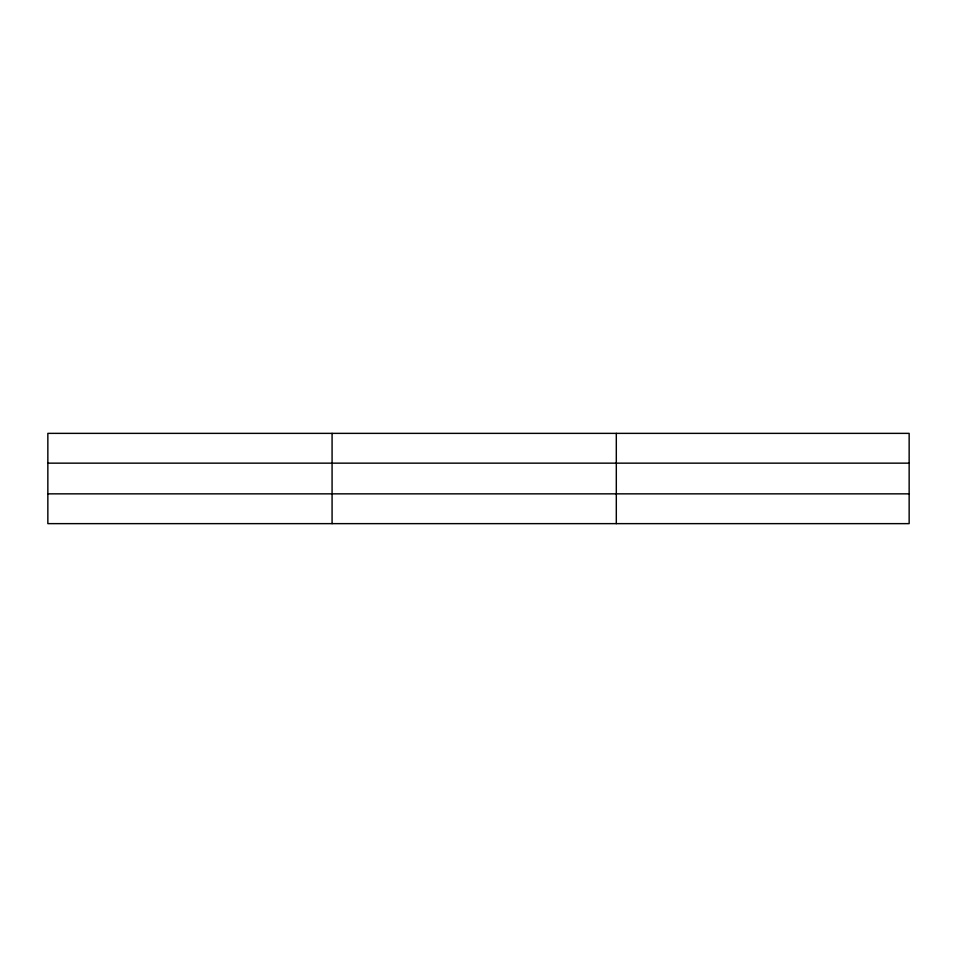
<?xml version="1.0" encoding="UTF-8"?>
<svg xmlns="http://www.w3.org/2000/svg" width="957" height="957" viewBox="0 0 957 957"><rect width="100%" height="100%" fill="white"/><g stroke="black" fill="none" stroke-linecap="round" stroke-linejoin="round"><path stroke-width="1.44" d="M332.079 433.365L332.079 523.635M616.308 433.365L616.308 523.635M909.15 463.152L909.15 433.365L47.85 433.365L47.85 523.635L909.15 523.635L909.15 463.152L47.85 463.152M47.85 493.848L909.15 493.848"/></g></svg>
